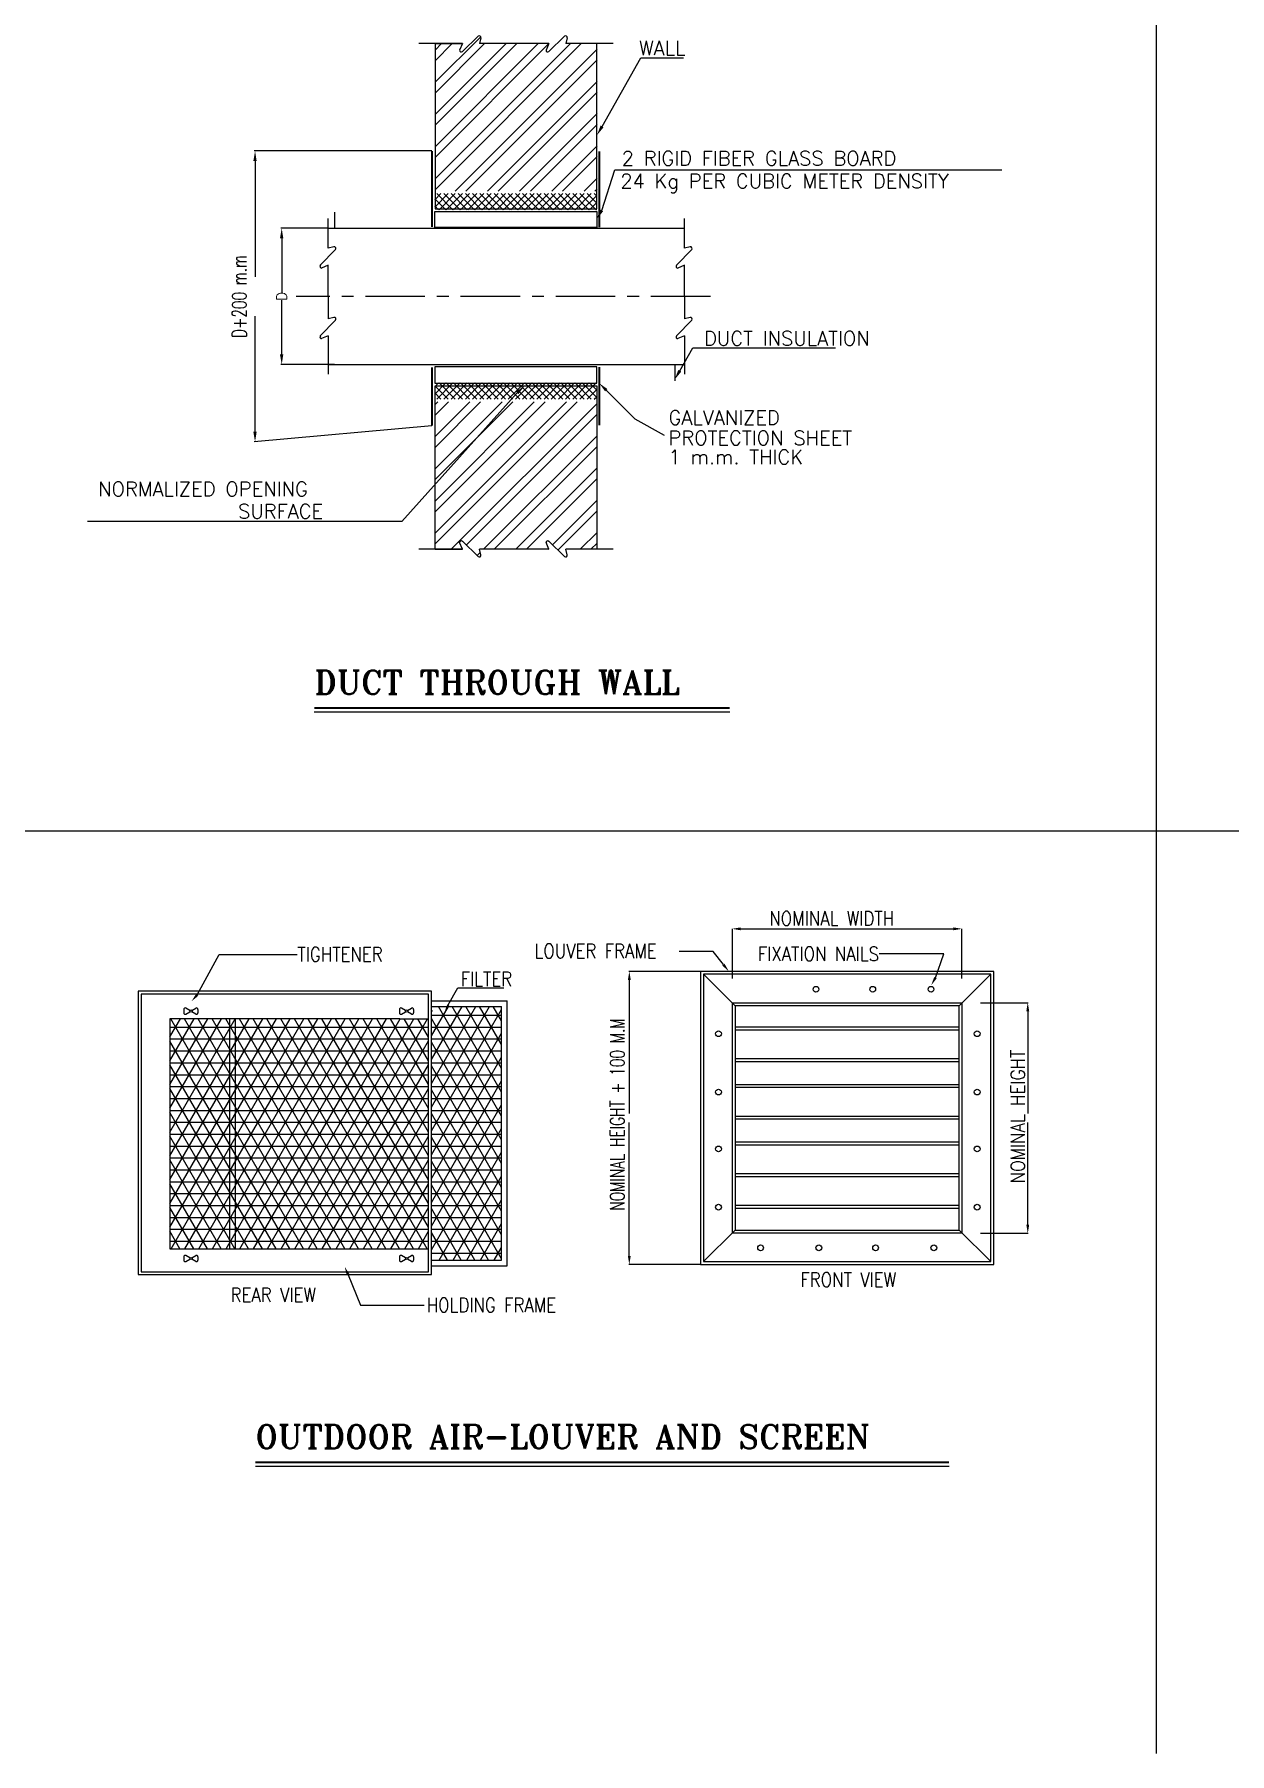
# Model space of a CAD drawing. Extents: x -251.9 to -196.2, y -340.1 to -300.7.
# Drawn here: x -225.7 to -213.14, y -340.1 to -322.03 of the extents above; entities that cross this region are included whole.
import ezdxf
from ezdxf.enums import TextEntityAlignment as Align

# ---------------------------------------------------------------- set-up
doc = ezdxf.new("R2010")
doc.units = 0
doc.header["$LTSCALE"] = 0.5
doc.header["$MEASUREMENT"] = 0
doc.header["$PDMODE"] = 3
doc.linetypes.add('CENTER', pattern=[2, 1.25, -0.25, 0.25, -0.25])
doc.layers.get('0').update_dxf_attribs({"color": 4, "linetype": 'CONTINUOUS'})
doc.layers.get('DEFPOINTS').update_dxf_attribs({"linetype": 'CONTINUOUS'})
for name, color, linetype in [('2', 2, 'CONTINUOUS'), ('3', 3, 'CONTINUOUS'), ('5', 2, 'CONTINUOUS'), ('CENTER', 4, 'CENTER'), ('HATCH', 11, 'CONTINUOUS'), ('LA-1', 2, 'CONTINUOUS'), ('LEADER', 4, 'CONTINUOUS'), ('LINE', 3, 'CONTINUOUS'), ('RED', 3, 'CONTINUOUS'), ('S', 6, 'CENTER'), ('TEXT', 2, 'CONTINUOUS'), ('TEXT1', 6, 'CONTINUOUS')]:
    doc.layers.add(name, color=color, linetype=linetype)
doc.styles.add('ROMANS', font='romans', dxfattribs={"width": 0.6})
doc.styles.add('ROMANT', font='romant.shx', dxfattribs={"width": 0.8})

# ---------------------------------------------------------------- blocks, each defined once
blk = doc.blocks.new('*X5')
at = {"color": 0, "linetype": 'Continuous'}
for p, q in [((-3.59, 131.65), (7.68, 142.91)), ((-3.59, 107.78), (29.84, 141.21)), ((-3.59, 115.74), (21.89, 141.21)), ((-3.59, 123.69), (13.93, 141.21)), ((-3.59, 139.6), (-1.98, 141.21)), ((-3.59, 105.13), (32.49, 141.21)), ((-3.59, 113.09), (24.54, 141.21)), ((-3.59, 121.04), (16.58, 141.21)), ((-3.59, 129), (8.63, 141.21)), ((-3.59, 136.95), (0.67, 141.21)), ((1.39, 104.8), (36.41, 139.83)), ((4.04, 104.8), (36.41, 137.18)), ((9.35, 104.8), (36.41, 131.87)), ((12, 104.8), (36.41, 129.22)), ((17.3, 104.8), (36.41, 123.92)), ((19.95, 104.8), (36.41, 121.27)), ((25.26, 104.8), (36.41, 115.96)), ((27.91, 104.8), (36.41, 113.31)), ((33.21, 104.8), (36.41, 108.01)), ((35.86, 104.8), (36.41, 105.36))]:
    blk.add_line(p, q, dxfattribs=at)
blk = doc.blocks.new('*X3')
at = {"color": 0, "linetype": 'Continuous'}
for p, q in [((-3.67, 54.66), (-0.94, 57.39)), ((-3.67, 56.43), (-2.71, 57.39)), ((-0.36, 53.39), (-3.67, 56.71)), ((-3.18, 53.39), (0.82, 57.39)), ((1.41, 53.39), (-2.59, 57.39)), ((-1.41, 53.39), (2.59, 57.39)), ((3.18, 53.39), (-0.82, 57.39)), ((0.36, 53.39), (4.36, 57.39)), ((4.94, 53.39), (0.94, 57.39)), ((2.13, 53.39), (6.13, 57.39)), ((6.71, 53.39), (2.71, 57.39)), ((3.89, 53.39), (7.89, 57.39)), ((8.48, 53.39), (4.48, 57.39)), ((5.66, 53.39), (9.66, 57.39)), ((10.25, 53.39), (6.25, 57.39)), ((7.43, 53.39), (11.43, 57.39)), ((12.02, 53.39), (8.02, 57.39)), ((9.2, 53.39), (13.2, 57.39)), ((13.78, 53.39), (9.78, 57.39)), ((10.97, 53.39), (14.97, 57.39)), ((15.55, 53.39), (11.55, 57.39)), ((12.73, 53.39), (16.73, 57.39)), ((17.32, 53.39), (13.32, 57.39)), ((14.5, 53.39), (18.5, 57.39)), ((19.09, 53.39), (15.09, 57.39)), ((16.27, 53.39), (20.27, 57.39)), ((20.85, 53.39), (16.85, 57.39)), ((18.04, 53.39), (22.04, 57.39)), ((22.62, 53.39), (18.62, 57.39)), ((19.8, 53.39), (23.8, 57.39)), ((24.39, 53.39), (20.39, 57.39)), ((21.57, 53.39), (25.57, 57.39)), ((26.16, 53.39), (22.16, 57.39)), ((23.34, 53.39), (27.34, 57.39)), ((27.93, 53.39), (23.93, 57.39)), ((25.11, 53.39), (29.11, 57.39)), ((29.69, 53.39), (25.69, 57.39)), ((26.88, 53.39), (30.88, 57.39)), ((31.46, 53.39), (27.46, 57.39)), ((28.64, 53.39), (32.64, 57.39)), ((33.23, 53.39), (29.23, 57.39)), ((30.41, 53.39), (34.41, 57.39)), ((35, 53.39), (31, 57.39)), ((32.18, 53.39), (36.18, 57.39)), ((36.33, 53.83), (32.76, 57.39)), ((33.95, 53.39), (36.33, 55.77)), ((36.33, 55.6), (34.53, 57.39)), ((36.33, 57.36), (36.3, 57.39)), ((-2.13, 53.39), (-3.67, 54.94)), ((35.71, 53.39), (36.33, 54))]:
    blk.add_line(p, q, dxfattribs=at)
blk = doc.blocks.new('*X4')
at = {"color": 0, "linetype": 'Continuous'}
for p, q in [((-3.59, 20.28), (28.87, 52.74)), ((-3.59, 28.23), (20.92, 52.74)), ((-3.59, 36.19), (12.96, 52.74)), ((-3.59, 44.14), (5.01, 52.74)), ((-3.59, 52.1), (-2.95, 52.74)), ((-3.59, 17.63), (31.52, 52.74)), ((-3.59, 25.58), (23.57, 52.74)), ((-3.59, 33.54), (15.61, 52.74)), ((-3.59, 41.49), (7.66, 52.74)), ((-3.59, 49.45), (-0.3, 52.74)), ((0.42, 16.33), (36.41, 52.32)), ((4.1, 17.36), (36.41, 49.67)), ((8.38, 16.33), (36.41, 44.37)), ((11.03, 16.33), (36.41, 41.72)), ((16.33, 16.33), (36.41, 36.41)), ((18.98, 16.33), (36.41, 33.76)), ((25.39, 17.43), (36.41, 28.46)), ((26.74, 16.13), (36.41, 25.81)), ((32.24, 16.33), (36.41, 20.5)), ((34.89, 16.33), (36.41, 17.85)), ((3.07, 16.33), (3.15, 16.41)), ((6.81, 14.76), (7.57, 15.53)), ((24.29, 16.33), (24.47, 16.52))]:
    blk.add_line(p, q, dxfattribs=at)

msp = doc.modelspace()

# ---------------------------------------------------------------- hatches: boundary and pattern name
at = {"layer": 'HATCH'}
h = msp.add_hatch(dxfattribs=at)
h.set_pattern_fill('NET3', color=256, style=0)
h.set_pattern_definition([(0, (-343.36805, -323.09185), (0, 0.125), []), (60, (-343.36805, -323.09185), (-0.10825318, 0.0625), []), (120, (-343.36805, -323.09185), (-0.10825318, -0.0625), [])])
h.paths.add_polyline_path([(-223.651, -332.38), (-224.277, -332.38), (-224.277, -334.796), (-223.651, -334.796)])
h.paths.add_polyline_path([(-223.651, -334.796), (-223.591, -334.796), (-223.591, -332.38), (-223.651, -332.38)])
h.paths.add_polyline_path([(-221.559, -332.38), (-221.861, -332.38), (-223.591, -332.38), (-223.591, -334.796), (-221.861, -334.796), (-221.559, -334.796)])
h.paths.add_polyline_path([(-221.528, -334.862), (-221.475, -334.916), (-220.791, -334.916), (-220.791, -332.251), (-221.479, -332.251), (-221.528, -332.3)])

# ---------------------------------------------------------------- linework, layer by layer
at = {"layer": '2', "linetype": 'Continuous'}
for p, q in [((-221.201, -322.13), (-221.66, -322.13)), ((-221.49, -322.13), (-221.201, -322.13)), ((-221.201, -322.13), (-221.232, -322.199)), ((-221.203, -322.212), (-221.037, -322.053)), ((-221.009, -322.069), (-221.023, -322.13)), ((-220.293, -322.13), (-221.023, -322.13)), ((-220.293, -322.13), (-220.323, -322.199)), ((-220.294, -322.212), (-220.128, -322.053)), ((-220.1, -322.069), (-220.114, -322.13)), ((-219.617, -322.13), (-220.114, -322.13)), ((-219.788, -322.13), (-220.114, -322.13)), ((-222.613, -324.281), (-222.613, -323.968)), ((-218.869, -324.281), (-218.869, -323.968)), ((-222.696, -324.46), (-222.537, -324.295)), ((-222.553, -324.267), (-222.613, -324.281)), ((-218.951, -324.46), (-218.792, -324.295)), ((-218.808, -324.267), (-218.869, -324.281)), ((-222.613, -324.459), (-222.682, -324.489)), ((-222.613, -324.787), (-222.613, -324.459)), ((-222.613, -324.787), (-222.613, -324.459)), ((-218.869, -324.459), (-218.938, -324.489)), ((-218.869, -324.787), (-218.869, -324.459)), ((-222.613, -324.787), (-222.613, -325.022)), ((-222.613, -324.787), (-222.613, -325.022)), ((-218.869, -324.787), (-218.869, -325.022)), ((-222.696, -325.202), (-222.537, -325.037)), ((-222.553, -325.008), (-222.613, -325.022)), ((-218.951, -325.202), (-218.792, -325.037)), ((-218.808, -325.008), (-218.869, -325.022)), ((-222.613, -325.201), (-222.682, -325.231)), ((-222.613, -325.201), (-222.613, -325.605)), ((-218.869, -325.201), (-218.938, -325.231)), ((-218.869, -325.201), (-218.869, -325.605)), ((-221.201, -327.444), (-221.232, -327.375)), ((-221.203, -327.361), (-221.037, -327.52)), ((-220.293, -327.444), (-220.323, -327.375)), ((-220.294, -327.361), (-220.128, -327.52)), ((-221.201, -327.444), (-221.66, -327.444)), ((-221.49, -327.444), (-221.201, -327.444)), ((-220.293, -327.444), (-221.023, -327.444)), ((-221.009, -327.504), (-221.023, -327.444)), ((-219.788, -327.444), (-220.114, -327.444)), ((-219.617, -327.444), (-220.114, -327.444)), ((-220.1, -327.504), (-220.114, -327.444))]:
    msp.add_line(p, q, dxfattribs=at)
for centre, start, end in [((-221.026, -322.065), 346.7821, 133.8545), ((-220.117, -322.065), 346.7821, 133.8545), ((-221.215, -322.2), 176.8285, 313.8545), ((-220.306, -322.2), 176.8285, 313.8545), ((-222.549, -324.283), 316.1455, 103.2179), ((-218.804, -324.283), 316.1455, 103.2179), ((-222.683, -324.472), 136.1455, 273.1715), ((-218.939, -324.472), 136.1455, 273.1715), ((-222.549, -325.025), 316.1455, 103.2179), ((-218.804, -325.025), 316.1455, 103.2179), ((-222.683, -325.214), 136.1455, 273.1715), ((-218.939, -325.214), 136.1455, 273.1715), ((-221.215, -327.374), 46.1455, 183.1715), ((-220.306, -327.374), 46.1455, 183.1715), ((-221.026, -327.508), 226.1455, 13.2179), ((-220.117, -327.508), 226.1455, 13.2179)]:
    msp.add_arc(centre, 0.017, start, end, dxfattribs=at)
at = {"layer": '3', "linetype": 'Continuous'}
for p, q in [((-222.545, -324.07), (-222.545, -323.9)), ((-221.494, -323.893), (-219.791, -323.893)), ((-221.494, -324.064), (-221.494, -323.893)), ((-219.791, -323.893), (-219.791, -324.064)), ((-219.791, -324.064), (-221.494, -324.064)), ((-219.791, -325.528), (-221.494, -325.528)), ((-221.494, -325.528), (-221.494, -325.698)), ((-219.791, -325.698), (-219.791, -325.528)), ((-218.971, -325.503), (-218.971, -325.673)), ((-221.494, -325.698), (-219.791, -325.698))]:
    msp.add_line(p, q, dxfattribs=at)
at = {"layer": '5', "linetype": 'Continuous'}
for p, q in [((-221.49, -322.13), (-221.49, -323.865)), ((-219.788, -323.865), (-219.788, -322.13)), ((-221.49, -323.865), (-219.788, -323.865)), ((-222.613, -324.07), (-218.869, -324.07)), ((-222.613, -325.503), (-218.869, -325.503)), ((-221.49, -325.726), (-219.788, -325.726)), ((-221.49, -327.444), (-221.49, -325.726)), ((-219.788, -325.726), (-219.788, -327.444))]:
    msp.add_line(p, q, dxfattribs=at)
at = {"layer": '5', "linetype": 'Continuous', "const_width": 0.0213}
for points in [[(-221.521, -324.057), (-221.521, -323.258)], [(-219.764, -324.062), (-219.764, -323.263)], [(-221.521, -325.534), (-221.521, -326.146)], [(-219.764, -325.529), (-219.764, -326.141)]]:
    msp.add_lwpolyline(points, dxfattribs=at)
at = {"layer": 'CENTER', "color": 2, "linetype": 'CENTER'}
msp.add_line((-218.596, -324.787), (-222.951, -324.787), dxfattribs=at)
at = {"layer": 'DEFPOINTS', "color": 2, "linetype": 'ByBlock'}
for p in [(-223.382, -323.258), (-223.102, -324.07)]:
    msp.add_point(p, dxfattribs=at)
at = {"layer": 'DEFPOINTS', "color": 0, "linetype": 'ByBlock'}
for p in [(-221.521, -323.258), (-222.613, -324.07), (-222.545, -325.503), (-221.521, -326.146), (-219.033, -331.881), (-218.699, -331.881), (-215.952, -331.881), (-215.618, -331.881), (-218.699, -334.962), (-215.618, -334.962)]:
    msp.add_point(p, dxfattribs=at)
at = {"layer": 'DEFPOINTS', "color": 3, "linetype": 'ByBlock'}
msp.add_point((-215.952, -331.434), dxfattribs=at)
at = {"layer": 'LEADER', "linetype": 'Continuous'}
for p, q in [((-219.734, -323), (-219.328, -322.28)), ((-219.328, -322.28), (-218.88, -322.28)), ((-219.738, -323.883), (-219.6, -323.457)), ((-219.6, -323.457), (-217.188, -323.457)), ((-218.917, -325.568), (-218.779, -325.328)), ((-218.779, -325.328), (-217.281, -325.328)), ((-219.691, -325.772), (-219.389, -326.075)), ((-219.389, -326.075), (-219.083, -326.244))]:
    msp.add_line(p, q, dxfattribs=at)
for points in [[(-219.719, -323.009), (-219.75, -322.991), (-219.788, -323.092)], [(-219.723, -323.892), (-219.754, -323.874), (-219.791, -323.975)], [(-218.902, -325.577), (-218.933, -325.559), (-218.971, -325.66)], [(-219.703, -325.784), (-219.679, -325.76), (-219.764, -325.7)]]:
    msp.add_solid(points, dxfattribs=at)
at = {"layer": 'LINE', "linetype": 'ByBlock'}
for p, q in [((-221.524, -323.258), (-223.39, -323.258)), ((-223.382, -323.364), (-223.382, -324.58)), ((-222.616, -324.07), (-223.11, -324.07)), ((-223.102, -324.176), (-223.102, -324.747)), ((-223.102, -325.397), (-223.102, -324.826)), ((-223.382, -326.209), (-223.382, -324.993)), ((-222.548, -325.503), (-223.11, -325.503)), ((-221.524, -326.146), (-223.39, -326.315))]:
    msp.add_line(p, q, dxfattribs=at)
at = {"layer": 'LINE', "color": 4}
for p, q in [((-217.188, -323.457), (-215.533, -323.457)), ((-220.626, -325.801), (-221.84, -327.151)), ((-221.84, -327.151), (-225.145, -327.151))]:
    msp.add_line(p, q, dxfattribs=at)
at = {"layer": 'LINE', "color": 3, "linetype": 'ByBlock'}
for p, q in [((-218.363, -331.956), (-218.363, -331.435)), ((-218.277, -331.434), (-216.042, -331.434)), ((-215.952, -331.956), (-215.952, -331.435))]:
    msp.add_line(p, q, dxfattribs=at)
at = {"layer": 'LINE', "linetype": 'ByBlock'}
for points in [[(-223.4, -323.364), (-223.365, -323.364), (-223.382, -323.258)], [(-223.12, -324.176), (-223.085, -324.176), (-223.102, -324.07)], [(-223.12, -325.397), (-223.085, -325.397), (-223.102, -325.503)], [(-223.4, -326.209), (-223.365, -326.209), (-223.382, -326.315)]]:
    msp.add_solid(points, dxfattribs=at)
at = {"layer": 'LINE', "color": 4}
msp.add_solid([(-220.639, -325.788), (-220.614, -325.814), (-220.55, -325.727)], dxfattribs=at)
at = {"layer": 'LINE', "color": 3, "linetype": 'ByBlock'}
for points in [[(-218.277, -331.419), (-218.277, -331.449), (-218.368, -331.434)], [(-216.042, -331.419), (-216.042, -331.449), (-215.952, -331.434)], [(-218.471, -331.82), (-218.447, -331.801), (-218.402, -331.881)]]:
    msp.add_solid(points, dxfattribs=at)
at = {"layer": 'RED', "linetype": 'Continuous'}
for p, q in [((-223.991, -332.128), (-223.759, -331.702)), ((-223.759, -331.702), (-222.939, -331.702)), ((-215.618, -331.881), (-218.699, -331.881)), ((-218.699, -331.881), (-218.699, -334.962)), ((-215.648, -331.912), (-218.668, -331.912)), ((-218.668, -331.912), (-218.668, -334.932)), ((-218.336, -332.244), (-218.668, -331.912)), ((-215.648, -331.912), (-215.98, -332.244)), ((-215.648, -334.932), (-215.648, -331.912)), ((-215.618, -334.962), (-215.618, -331.881)), ((-221.528, -332.09), (-224.609, -332.09)), ((-224.609, -332.09), (-224.609, -335.068)), ((-221.559, -332.121), (-224.579, -332.121)), ((-224.579, -332.121), (-224.579, -335.038)), ((-221.559, -335.038), (-221.559, -332.121)), ((-221.528, -335.068), (-221.528, -332.09)), ((-221.351, -332.234), (-221.252, -332.053)), ((-221.252, -332.053), (-220.768, -332.053)), ((-224.131, -332.281), (-224.131, -332.317)), ((-224.066, -332.292), (-224.109, -332.268)), ((-224.109, -332.33), (-224.066, -332.305)), ((-224.047, -332.292), (-224.004, -332.268)), ((-224.004, -332.33), (-224.047, -332.305)), ((-223.982, -332.281), (-223.982, -332.317)), ((-221.864, -332.281), (-221.864, -332.317)), ((-221.799, -332.292), (-221.842, -332.268)), ((-221.842, -332.33), (-221.799, -332.305)), ((-221.779, -332.292), (-221.737, -332.268)), ((-221.737, -332.33), (-221.779, -332.305)), ((-221.715, -332.281), (-221.715, -332.317)), ((-221.528, -332.191), (-220.731, -332.191)), ((-221.528, -332.251), (-220.791, -332.251)), ((-220.791, -334.916), (-220.791, -332.251)), ((-220.731, -334.976), (-220.731, -332.191)), ((-215.95, -332.214), (-218.366, -332.214)), ((-218.366, -332.214), (-218.366, -334.63)), ((-215.98, -332.244), (-218.336, -332.244)), ((-218.336, -332.244), (-218.336, -334.6)), ((-215.98, -334.6), (-215.98, -332.244)), ((-215.95, -334.63), (-215.95, -332.214)), ((-221.861, -332.38), (-224.277, -332.38)), ((-224.277, -332.38), (-224.277, -334.796)), ((-223.651, -332.38), (-223.651, -334.796)), ((-223.591, -332.38), (-223.591, -334.796)), ((-221.861, -332.38), (-221.559, -332.38)), ((-215.98, -332.469), (-218.336, -332.469)), ((-215.98, -332.499), (-218.336, -332.499)), ((-215.98, -332.801), (-218.336, -332.801)), ((-215.98, -332.832), (-218.336, -332.832)), ((-215.98, -333.073), (-218.336, -333.073)), ((-215.98, -333.103), (-218.336, -333.103)), ((-215.98, -333.406), (-218.336, -333.406)), ((-215.98, -333.436), (-218.336, -333.436)), ((-215.98, -333.677), (-218.336, -333.677)), ((-215.98, -333.708), (-218.336, -333.708)), ((-215.98, -334.01), (-218.336, -334.01)), ((-215.98, -334.04), (-218.336, -334.04)), ((-215.98, -334.342), (-218.336, -334.342)), ((-215.98, -334.372), (-218.336, -334.372)), ((-218.336, -334.6), (-218.668, -334.932)), ((-218.366, -334.63), (-215.95, -334.63)), ((-218.336, -334.6), (-215.98, -334.6)), ((-215.648, -334.932), (-215.98, -334.6)), ((-224.277, -334.796), (-221.861, -334.796)), ((-221.861, -334.796), (-221.559, -334.796)), ((-224.131, -334.881), (-224.131, -334.917)), ((-224.066, -334.892), (-224.109, -334.868)), ((-224.109, -334.93), (-224.066, -334.906)), ((-224.047, -334.892), (-224.004, -334.868)), ((-224.004, -334.93), (-224.047, -334.906)), ((-223.982, -334.881), (-223.982, -334.917)), ((-221.864, -334.881), (-221.864, -334.917)), ((-221.799, -334.892), (-221.842, -334.868)), ((-221.842, -334.93), (-221.799, -334.906)), ((-221.779, -334.892), (-221.737, -334.868)), ((-221.737, -334.93), (-221.779, -334.906)), ((-221.715, -334.881), (-221.715, -334.917)), ((-221.528, -334.916), (-220.791, -334.916)), ((-221.528, -334.976), (-220.731, -334.976)), ((-218.699, -334.962), (-215.618, -334.962)), ((-218.668, -334.932), (-215.648, -334.932)), ((-224.609, -335.068), (-221.528, -335.068)), ((-224.579, -335.038), (-221.559, -335.038)), ((-222.405, -335.069), (-222.273, -335.388)), ((-222.273, -335.388), (-221.606, -335.388))]:
    msp.add_line(p, q, dxfattribs=at)
for centre, radius in [((-217.486, -332.069), 0.0302), ((-216.889, -332.069), 0.0302), ((-216.277, -332.069), 0.0302), ((-224.056, -332.299), 0.012), ((-221.789, -332.299), 0.012), ((-218.511, -332.537), 0.0302), ((-215.792, -332.537), 0.0302), ((-218.511, -333.15), 0.0302), ((-215.792, -333.15), 0.0302), ((-218.511, -333.747), 0.0302), ((-215.792, -333.747), 0.0302), ((-218.511, -334.359), 0.0302), ((-215.792, -334.359), 0.0302), ((-218.068, -334.787), 0.0302), ((-217.456, -334.787), 0.0302), ((-216.859, -334.787), 0.0302), ((-216.247, -334.787), 0.0302), ((-224.056, -334.899), 0.012), ((-221.789, -334.899), 0.012)]:
    msp.add_circle(centre, radius, dxfattribs=at)
for centre, start, end in [((-224.116, -332.281), 60, 180), ((-223.997, -332.281), 0, 120), ((-221.849, -332.281), 60, 180), ((-221.73, -332.281), 0, 120), ((-224.116, -332.317), 180, 300), ((-223.997, -332.317), 240, 0), ((-221.849, -332.317), 180, 300), ((-221.73, -332.317), 240, 0), ((-224.116, -334.881), 60, 180), ((-224.116, -334.917), 180, 300), ((-223.997, -334.881), 0, 120), ((-223.997, -334.917), 240, 0), ((-221.849, -334.881), 60, 180), ((-221.849, -334.917), 180, 300), ((-221.73, -334.881), 0, 120), ((-221.73, -334.917), 240, 0)]:
    msp.add_arc(centre, 0.0151, start, end, dxfattribs=at)
for points in [[(-223.979, -332.138), (-224.002, -332.118), (-224.05, -332.196)], [(-221.34, -332.24), (-221.362, -332.228), (-221.387, -332.301)], [(-222.419, -335.075), (-222.391, -335.063), (-222.439, -334.986)]]:
    msp.add_solid(points, dxfattribs=at)
at = {"layer": 'S', "color": 3, "linetype": 'Continuous'}
for p, q in [((-218.568, -331.673), (-218.923, -331.673)), ((-218.459, -331.81), (-218.568, -331.673)), ((-216.142, -331.697), (-216.822, -331.697)), ((-216.231, -331.948), (-216.142, -331.697))]:
    msp.add_line(p, q, dxfattribs=at)
at = {"layer": 'S', "color": 3, "linetype": 'ByBlock'}
for p, q in [((-218.701, -331.881), (-219.454, -331.881)), ((-219.448, -331.972), (-219.448, -333.374)), ((-215.755, -332.212), (-215.254, -332.212)), ((-215.26, -332.3), (-215.26, -333.374)), ((-219.448, -334.872), (-219.448, -333.47)), ((-215.26, -334.544), (-215.26, -333.47)), ((-215.755, -334.633), (-215.254, -334.633)), ((-218.701, -334.962), (-219.454, -334.962))]:
    msp.add_line(p, q, dxfattribs=at)
for points in [[(-219.463, -331.972), (-219.433, -331.972), (-219.448, -331.881)], [(-215.275, -332.3), (-215.245, -332.3), (-215.26, -332.209)], [(-215.275, -334.544), (-215.245, -334.544), (-215.26, -334.635)], [(-219.463, -334.872), (-219.433, -334.872), (-219.448, -334.962)]]:
    msp.add_solid(points, dxfattribs=at)
at = {"layer": 'S', "color": 3, "linetype": 'Continuous'}
msp.add_solid([(-216.218, -331.955), (-216.244, -331.941), (-216.274, -332.027)], dxfattribs=at)
at = {"layer": 'TEXT'}
for p, q in [((-213.907, -340.103), (-213.907, -300.703)), ((-251.893, -330.403), (-196.205, -330.403))]:
    msp.add_line(p, q, dxfattribs=at)
at = {"layer": 'TEXT1', "const_width": 0.0227}
for points in [[(-218.393, -329.112), (-222.759, -329.112)], [(-216.087, -337.041), (-223.378, -337.041)]]:
    msp.add_lwpolyline(points, dxfattribs=at)
at = {"layer": 'TEXT1'}
for points in [[(-218.393, -329.157), (-222.759, -329.157)], [(-216.087, -337.086), (-223.378, -337.086)]]:
    msp.add_lwpolyline(points, dxfattribs=at)

# ---------------------------------------------------------------- block references
at = {"layer": '2', "linetype": 'Continuous', "xscale": 0.04255369055437086, "yscale": 0.04255369055437086, "zscale": 0.04255369055437502}
for name in ['*X5', '*X3', '*X4']:
    msp.add_blockref(name, (-221.337, -328.139), dxfattribs=at)
at = {"layer": '2', "linetype": 'Continuous', "xscale": -0.04255369055437086, "yscale": 0.04255369055437086, "zscale": 0.04255369055437502, "rotation": 180}
msp.add_blockref('*X3', (-221.337, -321.435), dxfattribs=at)

# ---------------------------------------------------------------- texts
at = {"layer": 'LA-1', "style": 'ROMANS'}
for s, height, p in [('WALL', 0.15, (-219.103, -322.177)), ('DUCT INSULATION', 0.15001, (-217.792, -325.228))]:
    msp.add_text(s, height=height, dxfattribs=at).set_placement(p, align=Align.MIDDLE)
for s, height, p in [('2 RIGID FIBER GLASS BOARD', 0.15001, (-219.528, -323.41)), ('24 Kg PER CUBIC METER DENSITY', 0.15001, (-219.543, -323.65)), ('GALVANIZED', 0.15, (-219.036, -326.135)), ('PROTECTION SHEET', 0.15001, (-219.036, -326.349)), ('1 m.m. THICK', 0.15001, (-219.036, -326.549)), ('NORMALIZED OPENING ', 0.15001, (-225.032, -326.886)), ('SURFACE', 0.15, (-223.56, -327.12))]:
    msp.add_text(s, height=height, dxfattribs=at).set_placement(p)
at = {"layer": 'LINE', "linetype": 'ByBlock', "style": 'ROMANS'}
msp.add_text('D', height=0.106, rotation=90, dxfattribs=at).set_placement((-223.102, -324.787), align=Align.MIDDLE_CENTER)
at = {"layer": 'TEXT', "style": 'ROMANS', "width": 0.7}
msp.add_text('D+200 m.m', height=0.15, rotation=90, dxfattribs=at).set_placement((-223.547, -324.787), align=Align.MIDDLE)
at = {"layer": 'TEXT', "style": 'ROMANS', "width": 0.85}
msp.add_text('NOMINAL WIDTH', height=0.15, dxfattribs=at).set_placement((-217.321, -331.325), align=Align.MIDDLE_CENTER)
for s, p in [('TIGHTENER', (-222.937, -331.702)), ('LOUVER FRAME', (-220.445, -331.666)), ('FILTER', (-221.221, -331.961)), ('HOLDING FRAME', (-221.578, -335.388))]:
    msp.add_text(s, height=0.15, dxfattribs=at).set_placement(p, align=Align.MIDDLE_LEFT)
msp.add_text('FIXATION NAILS', height=0.15, dxfattribs=at).set_placement((-216.824, -331.697), align=Align.MIDDLE_RIGHT)
at = {"layer": 'TEXT', "style": 'ROMANS'}
for s, width, p in [('NOMINAL HEIGHT + 100 M.M', 0.7, (-219.574, -333.385)), ('NOMINAL HEIGHT', 0.85, (-215.364, -333.406))]:
    msp.add_text(s, height=0.15, rotation=90, dxfattribs=dict(at, width=width)).set_placement(p, align=Align.MIDDLE_CENTER)
at = {"layer": 'TEXT', "style": 'ROMANS', "width": 0.85}
for s, p in [('FRONT VIEW', (-217.147, -335.121)), ('REAR VIEW', (-223.191, -335.281))]:
    msp.add_text(s, height=0.15, dxfattribs=at).set_placement(p, align=Align.MIDDLE)
at = {"layer": 'TEXT1', "style": 'ROMANT'}
for s, p in [('DUCT THROUGH WALL', (-222.759, -328.969)), ('OUTDOOR AIR-LOUVER AND SCREEN', (-223.378, -336.897))]:
    msp.add_text(s, height=0.25, dxfattribs=at).set_placement(p)

doc.saveas('drawing.dxf')
